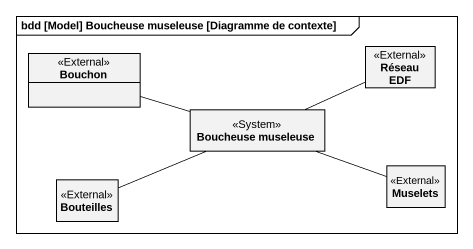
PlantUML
@startuml
mainframe bdd [Model] Boucheuse museleuse [Diagramme de contexte]
hide circle
hide empty members
class Bouchon <<External>>
class "Réseau EDF" as Réseau_EDF <<External>>
class "Boucheuse museleuse" as Boucheuse_museleuse <<System>>
class Muselets <<External>>
class Bouteilles <<External>>
Bouchon -right- Boucheuse_museleuse
Réseau_EDF -left- Boucheuse_museleuse
Muselets -left- Boucheuse_museleuse
Bouteilles -right- Boucheuse_museleuse
@enduml
